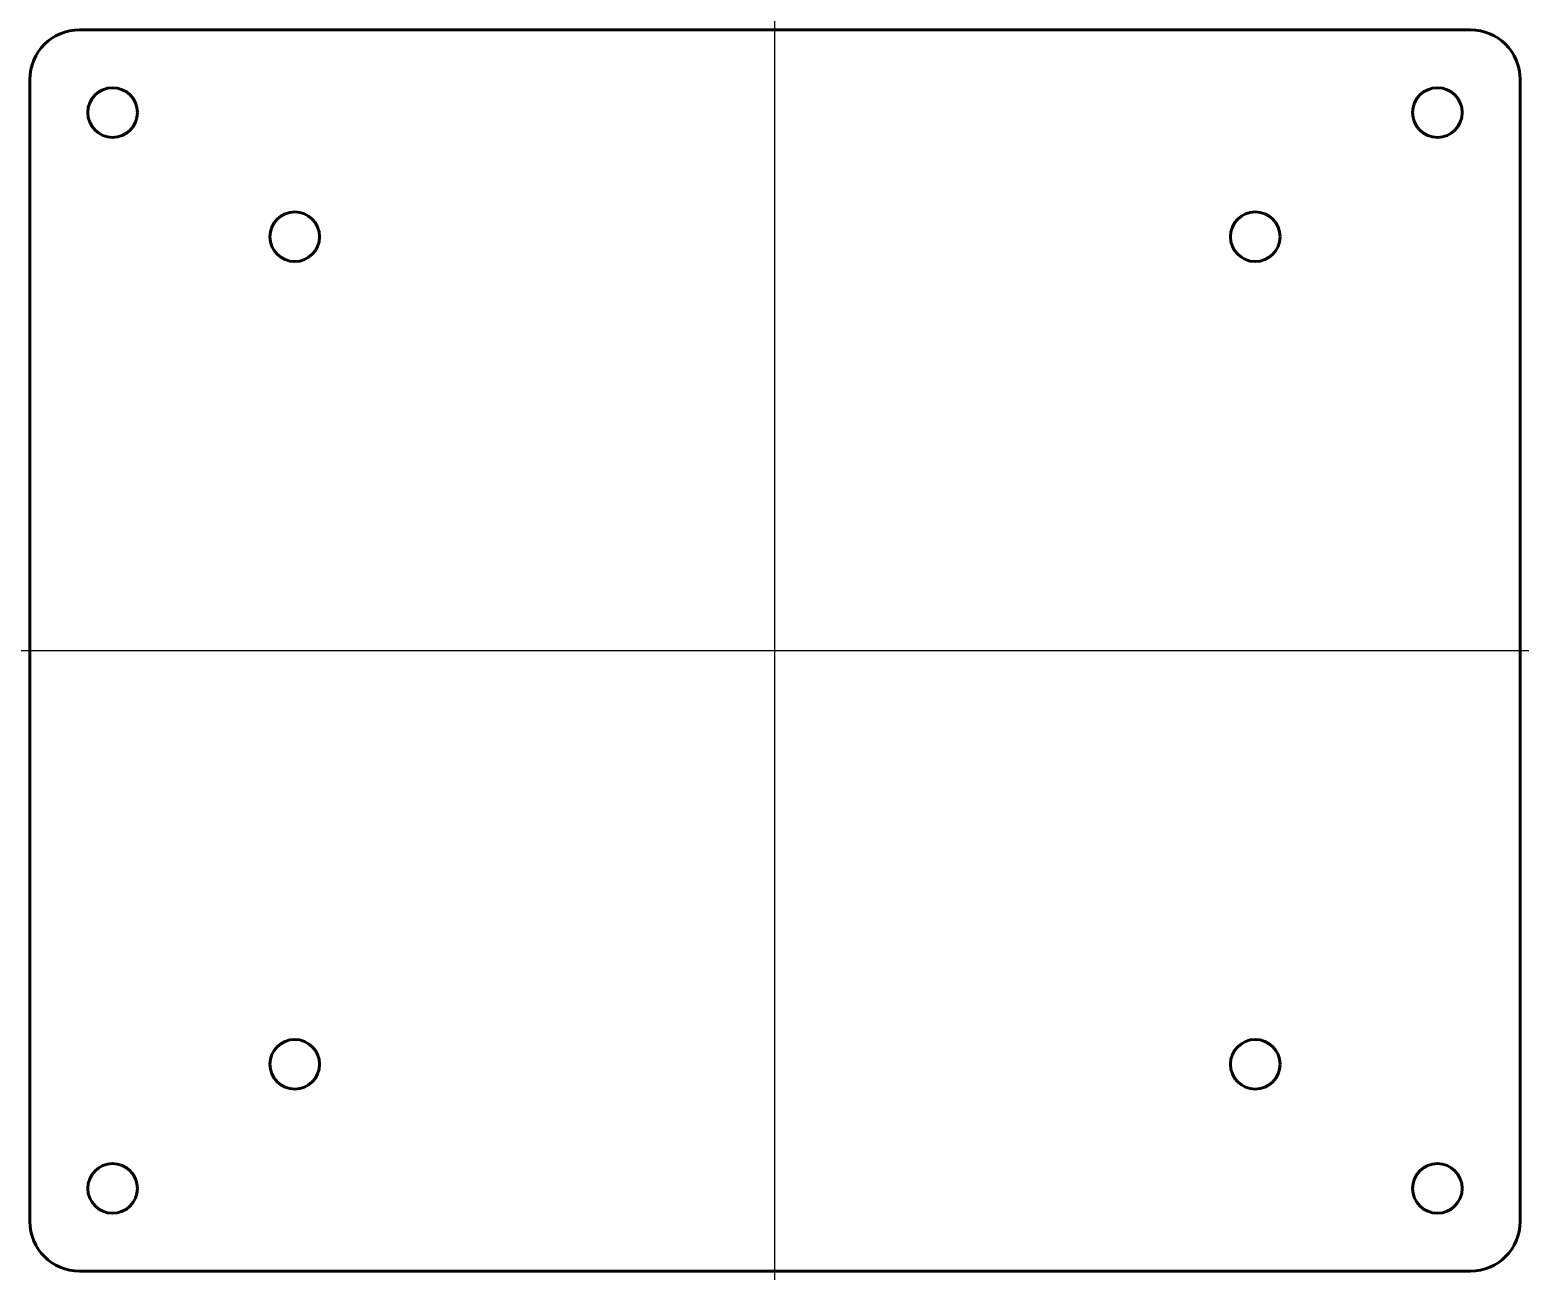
# Model space of a CAD drawing. Header units: millimetres. Extents: x 201.1 to 291.1, y 57.1 to 132.1.
import ezdxf

# ---------------------------------------------------------------- set-up
doc = ezdxf.new("R2010")
doc.units = ezdxf.units.MM
doc.linetypes.add('K5LT_BASIC', pattern=[0])

# ---------------------------------------------------------------- blocks, each defined once
blk = doc.blocks.new('U0')
at = {"color": 150, "linetype": 'K5LT_BASIC', "lineweight": 60, "true_color": 0x0080ff}
for p, q in [((288.126, 132.09), (204.126, 132.09)), ((201.126, 129.09), (201.126, 60.09)), ((291.126, 60.09), (291.126, 129.09)), ((204.126, 57.09), (288.126, 57.09))]:
    blk.add_line(p, q, dxfattribs=at)
for centre, start, end in [((204.126, 129.09), 90, 180), ((288.126, 129.09), 0, 90), ((204.126, 60.09), 180, 270), ((288.126, 60.09), 270, 0)]:
    blk.add_arc(centre, 3, start, end, dxfattribs=at)

msp = doc.modelspace()

# ---------------------------------------------------------------- linework, layer by layer
at = {"color": 232, "true_color": 0xc52b79}
for p, direction in [((246.126, 94.59), (0, 1)), ((249.513, 94.59), (1, 0))]:
    msp.add_xline(p, direction, dxfattribs=at)
at = {"color": 150, "linetype": 'K5LT_BASIC', "lineweight": 60, "true_color": 0x0080ff}
for centre in [(206.126, 127.09), (286.126, 127.09), (217.126, 119.59), (275.126, 119.59), (217.126, 69.59), (275.126, 69.59), (206.126, 62.09), (286.126, 62.09)]:
    msp.add_circle(centre, 1.5, dxfattribs=at)

# ---------------------------------------------------------------- block references
msp.add_blockref('U0', (0, 0))

doc.saveas('drawing.dxf')
